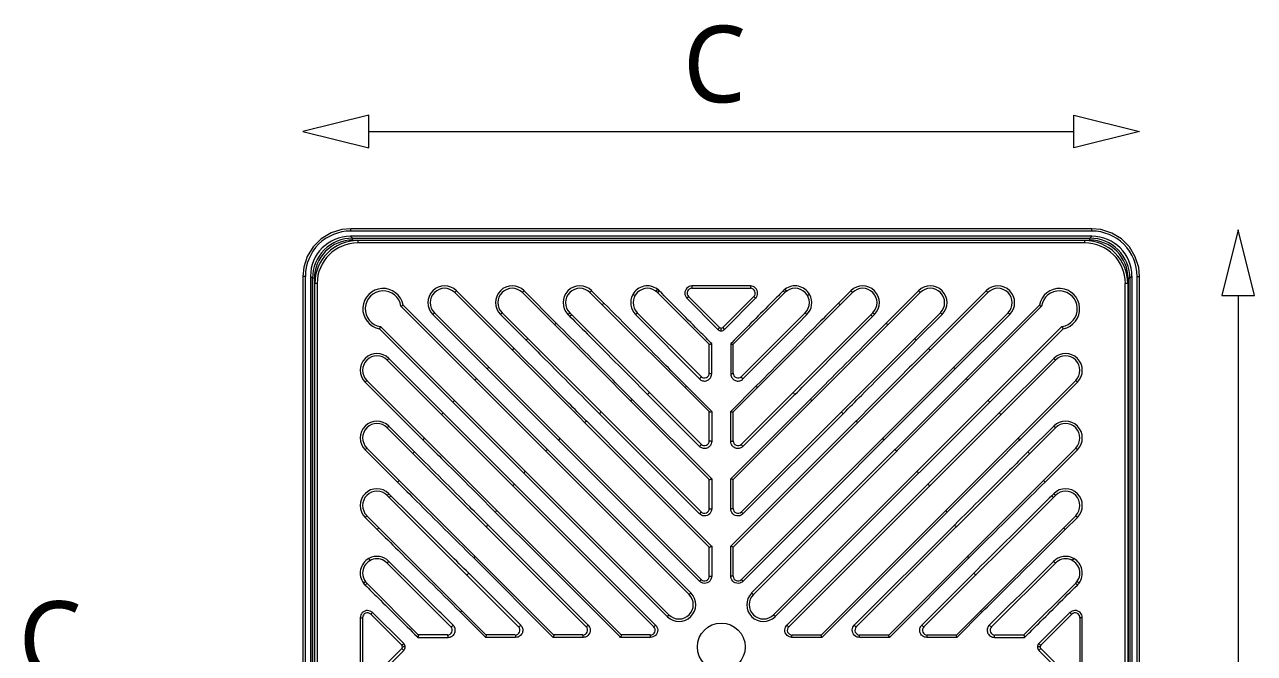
# Model space of a CAD drawing. Header units: millimetres. Extents: x 4229 to 8429, y -1187 to 1783.
# Drawn here: x 7752.6 to 8073.5, y 430.1 to 594.2 of the extents above; entities that cross this region are included whole.
import ezdxf

# ---------------------------------------------------------------- set-up
doc = ezdxf.new("R2010")
doc.units = ezdxf.units.MM
doc.styles.add('微軟正黑體-20', font='Microsoft JhengHei.ttf', dxfattribs={"height": 20})

msp = doc.modelspace()

# ---------------------------------------------------------------- linework, layer by layer
at = {"lineweight": 5}
for p, q in [((7842.39, 570.6), (7825.22, 566.35)), ((7842.39, 562.1), (7842.39, 570.6)), ((8026.35, 570.6), (8043.51, 566.35)), ((8026.35, 562.1), (8026.35, 570.6)), ((7825.22, 566.35), (7842.39, 562.1)), ((7842.39, 566.35), (8026.35, 566.35)), ((8043.51, 566.35), (8026.35, 562.1)), ((8069.24, 540.66), (8064.98, 523.49)), ((8073.49, 523.49), (8069.24, 540.66)), ((8064.98, 523.49), (8073.49, 523.49)), ((8069.24, 523.49), (8069.24, 339.09))]:
    msp.add_line(p, q, dxfattribs=at)
at = {"linetype": 'Continuous', "lineweight": 5}
for p, q in [((7832.54, 539.87), (7830.01, 538.33)), ((7835.36, 540.76), (7832.54, 539.87)), ((7837.68, 540.97), (7835.36, 540.76)), ((7837.68, 540.35), (7837.68, 540.97)), ((8031.05, 540.97), (7837.68, 540.97)), ((8031.05, 540.35), (7837.68, 540.35)), ((8031.05, 540.35), (8031.05, 540.97)), ((8033.43, 540.74), (8031.05, 540.97)), ((8036.25, 539.84), (8033.43, 540.74)), ((8038.78, 538.29), (8036.25, 539.84)), ((7827.9, 536.24), (7826.35, 533.71)), ((7830.01, 538.33), (7827.9, 536.24)), ((7837.65, 539.01), (7838.18, 538.48)), ((8031.08, 539.01), (7837.65, 539.01)), ((7838.18, 537.98), (7838.18, 538.48)), ((7838.18, 538.48), (8030.56, 538.48)), ((7838.18, 537.98), (8030.56, 537.98)), ((7839.54, 537.89), (7839.54, 537.26)), ((8029.2, 537.89), (7839.54, 537.89)), ((8029.2, 537.26), (7839.54, 537.26)), ((8029.2, 537.26), (8029.2, 537.89)), ((8031.08, 539.01), (8030.56, 538.48)), ((8030.56, 537.98), (8030.56, 538.48)), ((8040.87, 536.19), (8038.78, 538.29)), ((8042.41, 533.65), (8040.87, 536.19)), ((7826.35, 533.71), (7825.45, 530.89)), ((8043.3, 530.83), (8042.41, 533.65)), ((7825.45, 530.89), (7825.22, 528.51)), ((8043.51, 528.51), (8043.3, 530.83)), ((7825.22, 528.51), (7825.22, 335.14)), ((7825.84, 528.51), (7825.22, 528.51)), ((7825.84, 528.51), (7825.84, 335.14)), ((7827.19, 528.54), (7827.19, 335.11)), ((7827.19, 528.54), (7827.71, 528.02)), ((7827.71, 335.64), (7827.71, 528.02)), ((7828.21, 528.02), (7827.71, 528.02)), ((7828.21, 335.64), (7828.21, 528.02)), ((7828.31, 337), (7828.31, 526.66)), ((7828.93, 526.66), (7828.31, 526.66)), ((7828.93, 526.66), (7828.93, 337)), ((8040.43, 526.66), (8039.8, 526.66)), ((8039.8, 337), (8039.8, 526.66)), ((8040.43, 526.66), (8040.43, 337)), ((8040.52, 528.02), (8041.02, 528.02)), ((8040.52, 528.02), (8040.52, 335.64)), ((8041.55, 528.54), (8041.02, 528.02)), ((8041.02, 528.02), (8041.02, 335.64)), ((8041.55, 335.11), (8041.55, 528.54)), ((8042.89, 528.51), (8043.51, 528.51)), ((8042.89, 335.14), (8042.89, 528.51)), ((8043.51, 335.14), (8043.51, 528.51)), ((7865.26, 524.75), (7864.82, 524.31)), ((7931.25, 457.88), (7864.82, 524.31)), ((7880.29, 509.73), (7865.26, 524.75)), ((7882.91, 524.75), (7882.47, 524.31)), ((7931.25, 475.53), (7882.47, 524.31)), ((7891.33, 516.33), (7882.91, 524.75)), ((7900.55, 524.75), (7900.11, 524.31)), ((7931.26, 493.17), (7900.11, 524.31)), ((7903.73, 521.57), (7900.55, 524.75)), ((7911.85, 523.5), (7911.31, 523.81)), ((7917.7, 525.18), (7917.33, 524.68)), ((7931.25, 510.82), (7917.76, 524.31)), ((7933.93, 515.2), (7925.85, 523.28)), ((7926.73, 526.03), (7926.73, 525.41)), ((7942, 526.03), (7926.73, 526.03)), ((7926.73, 525.41), (7942, 525.41)), ((7942.88, 523.28), (7934.81, 515.2)), ((7937.48, 493.17), (7968.62, 524.31)), ((7937.48, 475.53), (7986.27, 524.31)), ((7937.48, 457.88), (8003.91, 524.31)), ((7950.97, 524.31), (7937.49, 510.82)), ((7942, 526.03), (7942, 525.41)), ((7951.4, 524.68), (7951.03, 525.18)), ((7957.43, 523.81), (7956.88, 523.5)), ((7965, 521.57), (7968.18, 524.75)), ((7968.62, 524.31), (7968.18, 524.75)), ((7977.4, 516.33), (7985.83, 524.75)), ((7986.27, 524.31), (7985.83, 524.75)), ((7988.44, 509.73), (8003.47, 524.75)), ((8003.91, 524.31), (8003.47, 524.75)), ((7925.98, 445.5), (7850.77, 520.72)), ((7926.44, 445.92), (7851.35, 521.02)), ((7903.73, 521.57), (7903.29, 521.13)), ((7925.41, 522.82), (7933.49, 514.68)), ((7935.25, 514.68), (7943.32, 522.82)), ((7942.29, 445.92), (8017.38, 521.02)), ((7942.75, 445.5), (8017.97, 520.72)), ((7965.44, 521.13), (7965, 521.57)), ((7859.53, 519.02), (7859.08, 518.58)), ((7859.08, 518.58), (7874.32, 503.34)), ((7859.53, 519.02), (7929.12, 449.43)), ((7877.17, 519.02), (7876.73, 518.58)), ((7876.73, 518.58), (7883.47, 511.84)), ((7877.17, 519.02), (7929.12, 467.07)), ((7894.38, 518.58), (7894.82, 519.02)), ((7894.38, 518.58), (7894.9, 518.05)), ((7894.82, 519.02), (7929.12, 484.72)), ((7895.34, 518.5), (7894.9, 518.05)), ((7929.12, 502.37), (7912.46, 519.02)), ((7956.27, 519.02), (7939.62, 502.37)), ((7939.62, 484.72), (7973.91, 519.02)), ((7939.62, 467.07), (7991.56, 519.02)), ((7939.62, 449.43), (8009.21, 519.02)), ((7973.83, 518.05), (7973.39, 518.5)), ((7974.36, 518.58), (7973.83, 518.05)), ((7973.91, 519.02), (7974.36, 518.58)), ((7992, 518.58), (7985.26, 511.84)), ((7992, 518.58), (7991.56, 519.02)), ((8009.65, 518.58), (7995.44, 504.37)), ((8009.65, 518.58), (8009.21, 519.02)), ((7920.27, 439.75), (7845.17, 514.84)), ((7845.47, 515.43), (7920.69, 440.21)), ((7891.33, 516.33), (7890.89, 515.89)), ((7934.37, 514.32), (7934.37, 515.02)), ((7948.04, 440.21), (8023.26, 515.43)), ((7948.46, 439.75), (8023.56, 514.84)), ((7977.84, 515.89), (7977.4, 516.33)), ((7883.91, 512.28), (7883.47, 511.84)), ((7931.25, 503.25), (7931.25, 510.82)), ((7931.87, 510.98), (7931.65, 511.21)), ((7931.88, 503.09), (7931.87, 510.98)), ((7937.09, 511.21), (7936.86, 510.98)), ((7936.86, 510.98), (7936.86, 503.09)), ((7937.49, 503.25), (7937.49, 510.82)), ((7985.26, 511.84), (7984.82, 512.28)), ((7847.17, 506.67), (7847.61, 507.11)), ((7861.82, 492.9), (7847.61, 507.11)), ((7880.29, 509.73), (7879.85, 509.29)), ((7880.5, 509.51), (7880.29, 509.73)), ((7988.44, 509.73), (7988.23, 509.51)), ((7988.89, 509.29), (7988.44, 509.73)), ((8021.12, 507.11), (8005.88, 491.87)), ((8021.12, 507.11), (8021.56, 506.67)), ((7847.17, 506.67), (7916.76, 437.08)), ((7873.73, 504.81), (7873.29, 504.37)), ((8021.56, 506.67), (7951.97, 437.08)), ((7976.83, 485.74), (7995.44, 504.37)), ((7995.44, 504.37), (7995, 504.81)), ((7841.88, 501.37), (7841.44, 500.93)), ((7841.44, 500.93), (7856.47, 485.9)), ((7841.88, 501.37), (7908.31, 434.94)), ((7870.47, 501.9), (7870.03, 501.46)), ((7874.32, 503.34), (7891.78, 485.86)), ((7960.42, 434.94), (8026.85, 501.37)), ((7998.7, 501.46), (7998.26, 501.9)), ((8027.29, 500.93), (8012.27, 485.9)), ((8027.29, 500.93), (8026.85, 501.37)), ((7928.69, 484.15), (7915.13, 497.7)), ((7931.88, 493.28), (7925.21, 499.95)), ((7925.31, 499.85), (7925.21, 499.95)), ((7936.86, 493.28), (7943.43, 499.85)), ((7953.6, 497.7), (7940.04, 484.15)), ((7943.52, 499.95), (7943.43, 499.85)), ((7864.74, 496.16), (7864.29, 495.72)), ((7931.88, 475.69), (7911.04, 496.52)), ((7936.86, 475.69), (7957.69, 496.52)), ((8004.44, 495.72), (8004, 496.16)), ((7861.82, 492.9), (7861.38, 492.46)), ((7880.46, 474.29), (7861.82, 492.9)), ((7902.47, 492.77), (7928.69, 466.55)), ((7931.25, 485.6), (7931.25, 493.18)), ((7931.88, 493.28), (7931.88, 485.47)), ((7936.86, 485.47), (7936.86, 493.28)), ((7937.49, 485.6), (7937.49, 493.18)), ((7966.26, 492.77), (7940.04, 466.55)), ((8005.88, 491.87), (7988.4, 474.42)), ((8007.35, 492.46), (8006.91, 492.9)), ((7847.17, 489.02), (7847.61, 489.46)), ((7847.17, 489.02), (7899.12, 437.08)), ((7854.35, 482.72), (7847.61, 489.46)), ((7911.12, 478.84), (7899.08, 490.88)), ((7899.2, 490.76), (7899.08, 490.87)), ((7957.61, 478.83), (7969.65, 490.88)), ((7969.65, 490.87), (7969.54, 490.76)), ((8021.56, 489.02), (7969.61, 437.08)), ((8014.38, 482.72), (8021.12, 489.46)), ((8021.12, 489.46), (8021.56, 489.02)), ((7856.91, 486.35), (7856.47, 485.9)), ((7856.47, 485.9), (7856.68, 485.69)), ((7891.78, 485.86), (7905.19, 472.44)), ((7976.83, 485.74), (7963.54, 472.44)), ((8012.27, 485.9), (8011.83, 486.35)), ((8012.05, 485.69), (8012.27, 485.9)), ((7841.88, 483.73), (7841.44, 483.29)), ((7841.44, 483.29), (7849.86, 474.86)), ((7841.88, 483.73), (7890.67, 434.94)), ((7854.35, 482.72), (7853.91, 482.28)), ((7978.07, 434.94), (8026.85, 483.73)), ((8014.82, 482.28), (8014.38, 482.72)), ((8027.29, 483.29), (8018.87, 474.86)), ((8027.29, 483.29), (8026.85, 483.73)), ((7911.12, 478.84), (7931.66, 458.3)), ((7937.07, 458.3), (7957.61, 478.84)), ((7850.3, 475.3), (7849.86, 474.86)), ((7931.25, 467.96), (7931.25, 475.53)), ((7931.88, 475.69), (7931.88, 467.87)), ((7936.86, 467.87), (7936.86, 475.69)), ((7937.49, 467.96), (7937.49, 475.53)), ((8018.87, 474.86), (8018.43, 475.3)), ((7847.61, 471.82), (7847.17, 471.37)), ((7848.14, 471.29), (7847.61, 471.82)), ((7880.46, 474.29), (7893.74, 461.01)), ((7928.69, 448.96), (7905.19, 472.44)), ((7963.54, 472.44), (7940.05, 448.96)), ((7988.4, 474.42), (7975, 461.01)), ((8020.59, 471.29), (8021.12, 471.82)), ((8021.56, 471.37), (8021.12, 471.82)), ((7847.17, 471.37), (7881.47, 437.08)), ((7848.14, 471.29), (7847.7, 470.85)), ((8021.56, 471.37), (7987.26, 437.08)), ((8021.04, 470.85), (8020.59, 471.29)), ((7841.88, 466.08), (7841.44, 465.64)), ((7841.44, 465.64), (7844.62, 462.46)), ((7841.88, 466.08), (7873.02, 434.94)), ((7875.32, 467.11), (7875.44, 466.99)), ((7887.36, 455.07), (7875.32, 467.11)), ((7981.38, 455.07), (7993.42, 467.11)), ((7993.3, 466.99), (7993.41, 467.11)), ((7995.71, 434.94), (8026.85, 466.08)), ((8027.29, 465.64), (8024.11, 462.46)), ((8027.29, 465.64), (8026.85, 466.08)), ((7845.06, 462.9), (7844.62, 462.46)), ((7873.43, 463.72), (7899.64, 437.5)), ((7995.31, 463.72), (7969.09, 437.5)), ((8024.11, 462.46), (8023.67, 462.9)), ((7893.74, 461.01), (7917.24, 437.51)), ((7951.5, 437.51), (7975, 461.01)), ((7931.25, 450.31), (7931.25, 457.89)), ((7931.66, 458.3), (7931.88, 458.09)), ((7931.88, 458.09), (7931.88, 450.28)), ((7936.86, 458.09), (7937.07, 458.3)), ((7936.86, 450.28), (7936.86, 458.09)), ((7937.49, 450.31), (7937.49, 457.89)), ((7842.38, 454.89), (7842.69, 454.34)), ((7863.83, 437.08), (7847.17, 453.73)), ((7890.51, 434.32), (7869.68, 455.15)), ((7907.89, 434.53), (7887.36, 455.07)), ((7981.38, 455.07), (7960.84, 434.53)), ((7978.23, 434.32), (7999.06, 455.15)), ((8021.56, 453.73), (8004.91, 437.08)), ((8026.04, 454.34), (8026.35, 454.89)), ((7868.49, 451.06), (7882.04, 437.5)), ((7986.69, 437.5), (8000.24, 451.06)), ((7841.51, 448.86), (7841.01, 448.49)), ((7855.37, 434.94), (7841.88, 448.43)), ((8026.85, 448.43), (8013.36, 434.95)), ((8027.72, 448.49), (8027.22, 448.86)), ((7850.99, 432.27), (7842.91, 440.34)), ((7851.51, 432.71), (7843.38, 440.78)), ((7866.24, 440.98), (7866.34, 440.89)), ((7872.91, 434.32), (7866.34, 440.89)), ((7995.82, 434.32), (8002.49, 440.98)), ((8002.39, 440.89), (8002.49, 440.98)), ((8025.36, 440.78), (8017.22, 432.71)), ((8025.82, 440.34), (8017.74, 432.27)), ((7840.16, 439.46), (7840.16, 424.19)), ((7840.16, 439.46), (7840.78, 439.46)), ((7840.78, 439.46), (7840.78, 424.19)), ((8028.57, 439.46), (8027.95, 439.46)), ((8027.95, 439.46), (8027.95, 424.19)), ((8028.57, 424.19), (8028.57, 439.46)), ((7854.98, 434.55), (7855.21, 434.32)), ((7855.21, 434.32), (7863.1, 434.32)), ((7862.94, 434.95), (7855.37, 434.95)), ((7880.72, 434.32), (7872.91, 434.32)), ((7880.59, 434.95), (7873.01, 434.95)), ((7898.32, 434.32), (7890.51, 434.32)), ((7898.24, 434.95), (7890.66, 434.95)), ((7908.1, 434.32), (7907.89, 434.53)), ((7915.92, 434.32), (7908.1, 434.32)), ((7915.88, 434.95), (7908.31, 434.95)), ((7960.63, 434.32), (7952.82, 434.32)), ((7952.85, 434.95), (7960.43, 434.95)), ((7960.84, 434.53), (7960.63, 434.32)), ((7978.23, 434.32), (7970.41, 434.32)), ((7970.5, 434.95), (7978.07, 434.95)), ((7995.82, 434.32), (7988.01, 434.32)), ((7988.14, 434.95), (7995.72, 434.95)), ((8005.63, 434.32), (8013.52, 434.32)), ((8005.79, 434.95), (8013.36, 434.95)), ((8013.52, 434.32), (8013.75, 434.55)), ((7842.91, 423.31), (7850.99, 431.39)), ((7843.38, 422.87), (7851.51, 430.94)), ((7851.88, 431.83), (7851.17, 431.83)), ((8017.56, 431.83), (8016.86, 431.83)), ((8017.22, 430.94), (8025.36, 422.87)), ((8025.82, 423.31), (8017.74, 431.39))]:
    msp.add_line(p, q, dxfattribs=at)
msp.add_circle((7934.37, 431.83), 6.24, dxfattribs=at)
for centre, radius, start, end in [((7837.68, 528.52), 11.83, 89.9712, 180.0288), ((8031.06, 528.52), 11.83, 359.9712, 90.0288), ((7838.17, 528.02), 10.46, 89.9817, 180.0184), ((7838.17, 528.02), 9.96, 89.9714, 180.0286), ((7839.54, 526.66), 11.23, 90, 180), ((7839.54, 526.66), 10.61, 90, 180), ((8029.2, 526.66), 11.23, 0, 90), ((8029.2, 526.66), 10.61, 0, 90), ((8030.56, 528.02), 10.46, 359.9817, 90.0184), ((8030.56, 528.02), 9.96, 359.9714, 90.0286), ((7846.14, 520.06), 5.3, 10.4397, 259.5603), ((7846.14, 520.06), 4.68, 8.1301, 261.8699), ((7862.17, 521.67), 4.37, 45, 225), ((7862.17, 521.67), 3.74, 45, 225), ((7879.82, 521.67), 4.37, 45, 225), ((7879.82, 521.67), 3.74, 45, 225), ((7897.47, 521.67), 4.37, 45, 225), ((7897.47, 521.67), 3.74, 45, 225), ((7915.17, 521.66), 4.42, 151.9273, 224.8124), ((7915.1, 521.69), 4.35, 150.7803, 151.8633), ((7915.11, 521.67), 4.37, 53.6081, 150.5858), ((7915.11, 521.67), 3.74, 45, 225), ((7915.08, 521.65), 4.4, 44.8254, 53.4114), ((7926.73, 524.16), 1.25, 90, 225), ((7942, 524.16), 1.25, 315, 90), ((7953.65, 521.66), 4.39, 126.5832, 135.1786), ((7953.62, 521.67), 3.74, 315, 135), ((7953.62, 521.67), 4.37, 29.4142, 126.3919), ((7953.57, 521.66), 4.42, 315.1876, 28.0737), ((7953.63, 521.69), 4.35, 28.1377, 29.2197), ((7971.27, 521.67), 4.37, 315, 135), ((7971.27, 521.67), 3.74, 315, 135), ((7988.91, 521.67), 4.37, 315, 135), ((7988.91, 521.67), 3.74, 315, 135), ((8006.56, 521.67), 4.37, 315, 135), ((8006.56, 521.67), 3.74, 315, 135), ((8022.6, 520.06), 5.3, 280.4397, 169.5603), ((8022.6, 520.06), 4.68, 278.1301, 171.8699), ((7836.34, 549.55), 32.24, 296.5781, 297.7429), ((8032.97, 550.68), 33.51, 242.2791, 243.3999), ((7814.47, 530.96), 34.68, 332.2981, 333.3809), ((7934.37, 515.65), 0.624, 224.9986, 315.0014), ((8052.09, 529.85), 32.24, 206.5781, 207.7429), ((7844.53, 504.02), 4.37, 45, 225), ((7844.53, 504.02), 3.74, 45, 225), ((8024.21, 504.02), 4.37, 315, 135), ((8024.21, 504.02), 3.74, 315, 135), ((7930, 503.25), 1.25, 225, 0), ((7929.96, 503.1), 1.91, 340.1685, 359.937), ((7938.73, 503.25), 1.25, 180, 315), ((7844.53, 486.37), 4.37, 45, 225), ((7844.53, 486.37), 3.74, 45, 225), ((8024.21, 486.37), 4.37, 315, 135), ((8024.21, 486.37), 3.74, 315, 135), ((7930, 485.6), 1.25, 225, 0), ((7938.73, 485.6), 1.25, 180, 315), ((7844.53, 468.73), 4.37, 45, 225), ((7844.53, 468.73), 3.74, 45, 225), ((8024.21, 468.73), 4.37, 315, 135), ((8024.21, 468.73), 3.74, 315, 135), ((7930, 467.96), 1.25, 225, 0), ((7938.73, 467.96), 1.25, 180, 315), ((7844.53, 451.08), 4.37, 119.4142, 216.3919), ((7844.53, 451.08), 3.74, 44.997, 225), ((7844.5, 451.09), 4.34, 118.1337, 119.2228), ((7844.53, 451.03), 4.42, 45.188, 118.067), ((8024.2, 451.03), 4.42, 61.9337, 134.812), ((8024.21, 451.08), 3.74, 315, 135.003), ((8024.23, 451.09), 4.34, 60.7772, 61.8671), ((8024.21, 451.08), 4.37, 323.6081, 60.5858), ((7930, 450.31), 1.25, 225, 0), ((7938.73, 450.31), 1.25, 180, 315), ((7844.54, 451.11), 4.39, 216.5832, 225.1786), ((8024.19, 451.11), 4.4, 314.8254, 323.4114), ((7923.35, 442.84), 4.36, 225.9413, 44.0536), ((7923.34, 442.86), 3.74, 225, 45), ((7923.36, 442.85), 4.35, 44.067, 44.9497), ((7945.38, 442.84), 4.36, 135.9457, 314.0582), ((7945.4, 442.86), 3.74, 135, 315), ((7945.36, 442.85), 4.34, 135.0413, 135.9247), ((7842.03, 439.46), 1.25, 45, 180), ((7923.33, 442.81), 4.32, 225.0117, 225.8956), ((7945.41, 442.81), 4.32, 314.1024, 314.9864), ((8026.7, 439.46), 1.25, 0, 135), ((7862.94, 436.19), 1.25, 270, 45.0049), ((7880.59, 436.19), 1.25, 270, 45), ((7898.24, 436.19), 1.25, 270, 45), ((7915.88, 436.19), 1.25, 270, 45), ((7952.85, 436.19), 1.25, 135, 270), ((7970.5, 436.19), 1.25, 135, 270), ((7988.14, 436.19), 1.25, 135, 270), ((8005.79, 436.19), 1.25, 134.9951, 270), ((7863.1, 436.23), 1.92, 270.071, 289.5697), ((8005.64, 436.23), 1.92, 250.4574, 269.9294), ((7850.55, 431.83), 0.624, 314.9973, 45.0027), ((8018.19, 431.83), 0.624, 134.9973, 225.0027)]:
    msp.add_arc(centre, radius, start, end, dxfattribs=at)
for centre, major_axis, start_param, end_param in [((7837.68, 528.51), (7.43, -7.43), 2.357564, 3.925621), ((8031.05, 528.51), (7.43, 7.43), -0.784029, 0.784029)]:
    msp.add_ellipse(centre, major_axis=major_axis, ratio=0.997265, start_param=start_param, end_param=end_param, dxfattribs=at)
for points, knots in [([(7917.76, 524.31), (7917.76, 524.31), (7917.77, 524.33), (7917.8, 524.35), (7917.84, 524.39), (7917.92, 524.47), (7918.04, 524.59), (7918.15, 524.7), (7918.2, 524.75)], [0, 0, 0, 0, 0.018871, 0.074676, 0.166279, 0.292538, 0.629293, 1, 1, 1, 1]), ([(7931.65, 511.21), (7930.53, 512.34), (7926.05, 516.85), (7921.57, 521.36), (7918.2, 524.75)], [0, 0, 0, 0, 0.249211, 1, 1, 1, 1]), ([(7926.03, 525.89), (7925.58, 525.71), (7924.8, 524.94), (7924.82, 523.86), (7925.01, 523.41)], [0, 0, 0, 0, 0.499922, 1, 1, 1, 1]), ([(7925.41, 522.82), (7925.47, 522.87), (7925.57, 522.98), (7925.7, 523.11), (7925.78, 523.19), (7925.82, 523.24), (7925.83, 523.26), (7925.85, 523.28), (7925.85, 523.28)], [0, 0, 0, 0, 0.367911, 0.704961, 0.831765, 0.923963, 0.980353, 1, 1, 1, 1]), ([(7950.53, 524.75), (7949.41, 523.62), (7944.93, 519.11), (7940.44, 514.59), (7937.09, 511.21)], [0, 0, 0, 0, 0.250619, 1, 1, 1, 1]), ([(7943.72, 523.41), (7943.91, 523.86), (7943.93, 524.95), (7943.15, 525.71), (7942.7, 525.89)], [0, 0, 0, 0, 0.500079, 1, 1, 1, 1]), ([(7943.32, 522.82), (7943.27, 522.87), (7943.16, 522.98), (7943.03, 523.11), (7942.96, 523.19), (7942.91, 523.24), (7942.9, 523.26), (7942.88, 523.28), (7942.88, 523.28)], [0, 0, 0, 0, 0.371449, 0.709004, 0.834834, 0.925679, 0.980868, 1, 1, 1, 1]), ([(7950.53, 524.75), (7950.59, 524.7), (7950.69, 524.59), (7950.81, 524.47), (7950.9, 524.39), (7950.94, 524.35), (7950.96, 524.33), (7950.97, 524.31), (7950.97, 524.31)], [0, 0, 0, 0, 0.370707, 0.707462, 0.833721, 0.925324, 0.981129, 1, 1, 1, 1]), ([(7925.21, 499.95), (7923.44, 501.73), (7916.29, 508.95), (7909.13, 516.15), (7903.73, 521.57)], [0, 0, 0, 0, 0.247179, 1, 1, 1, 1]), ([(7965, 521.57), (7963.19, 519.76), (7956.03, 512.55), (7948.87, 505.34), (7943.52, 499.95)], [0, 0, 0, 0, 0.252174, 1, 1, 1, 1]), ([(7894.9, 518.05), (7896.6, 516.34), (7903.35, 509.56), (7910.1, 502.78), (7915.13, 497.7)], [0, 0, 0, 0, 0.252523, 1, 1, 1, 1]), ([(7912.03, 518.54), (7912.09, 518.6), (7912.19, 518.71), (7912.32, 518.84), (7912.39, 518.92), (7912.44, 518.97), (7912.45, 519), (7912.47, 519.02), (7912.46, 519.02)], [0, 0, 0, 0, 0.36663, 0.703178, 0.829972, 0.922334, 0.97914, 1, 1, 1, 1]), ([(7912.03, 518.54), (7913.43, 517.14), (7918.99, 511.55), (7924.54, 505.95), (7928.69, 501.76)], [0, 0, 0, 0, 0.251774, 1, 1, 1, 1]), ([(7940.04, 501.76), (7941.42, 503.15), (7946.97, 508.75), (7952.52, 514.34), (7956.7, 518.54)], [0, 0, 0, 0, 0.247974, 1, 1, 1, 1]), ([(7953.6, 497.7), (7955.26, 499.38), (7962, 506.17), (7968.75, 512.95), (7973.83, 518.05)], [0, 0, 0, 0, 0.246596, 1, 1, 1, 1]), ([(7956.7, 518.54), (7956.64, 518.6), (7956.54, 518.71), (7956.41, 518.84), (7956.34, 518.93), (7956.3, 518.97), (7956.28, 519), (7956.27, 519.02), (7956.27, 519.02)], [0, 0, 0, 0, 0.37424, 0.711844, 0.836541, 0.926002, 0.980239, 1, 1, 1, 1]), ([(7911.04, 496.52), (7909.42, 498.14), (7902.86, 504.75), (7896.29, 511.36), (7891.33, 516.33)], [0, 0, 0, 0, 0.246442, 1, 1, 1, 1]), ([(7933.49, 514.68), (7933.54, 514.74), (7933.65, 514.85), (7933.81, 515.02), (7933.87, 515.12), (7933.94, 515.19), (7933.93, 515.2)], [0, 0, 0, 0, 0.3562, 0.69557, 0.922647, 1, 1, 1, 1]), ([(7934.81, 515.2), (7934.8, 515.19), (7934.86, 515.12), (7934.93, 515.02), (7935.08, 514.85), (7935.19, 514.74), (7935.25, 514.68)], [0, 0, 0, 0, 0.077353, 0.30443, 0.6438, 1, 1, 1, 1]), ([(7977.4, 516.33), (7975.74, 514.66), (7969.17, 508.06), (7962.6, 501.46), (7957.69, 496.52)], [0, 0, 0, 0, 0.252611, 1, 1, 1, 1]), ([(7883.47, 511.84), (7885.07, 510.23), (7891.41, 503.88), (7897.74, 497.52), (7902.47, 492.77)], [0, 0, 0, 0, 0.252826, 1, 1, 1, 1]), ([(7931.25, 510.82), (7931.27, 510.8), (7931.35, 510.82), (7931.48, 510.84), (7931.67, 510.9), (7931.8, 510.95), (7931.87, 510.98)], [0, 0, 0, 0, 0.109918, 0.335159, 0.64564, 1, 1, 1, 1]), ([(7936.86, 510.98), (7936.93, 510.95), (7937.06, 510.9), (7937.25, 510.84), (7937.38, 510.82), (7937.46, 510.8), (7937.48, 510.82)], [0, 0, 0, 0, 0.354367, 0.664854, 0.89009, 1, 1, 1, 1]), ([(7966.26, 492.77), (7967.82, 494.33), (7974.15, 500.69), (7980.49, 507.05), (7985.26, 511.84)], [0, 0, 0, 0, 0.246085, 1, 1, 1, 1]), ([(7899.08, 490.87), (7897.57, 492.41), (7893.71, 496.26), (7887.53, 502.48), (7882.84, 507.15), (7880.5, 509.51)], [0, 0, 0, 0, 0.245979, 0.621002, 1, 1, 1, 1]), ([(7988.23, 509.51), (7986.67, 507.94), (7982.76, 504.03), (7976.58, 497.81), (7971.93, 493.19), (7969.65, 490.87)], [0, 0, 0, 0, 0.252912, 0.629676, 1, 1, 1, 1]), ([(7928.69, 501.76), (7928.91, 501.54), (7929.47, 501.21), (7930.44, 501.18), (7931.3, 501.62), (7931.66, 502.16), (7931.76, 502.45)], [0, 0, 0, 0, 0.249597, 0.501905, 0.752832, 1, 1, 1, 1]), ([(7928.69, 501.76), (7928.75, 501.82), (7928.87, 501.94), (7929.02, 502.12), (7929.1, 502.25), (7929.13, 502.35), (7929.12, 502.37)], [0, 0, 0, 0, 0.338285, 0.672405, 0.903771, 1, 1, 1, 1]), ([(7931.88, 503.09), (7931.72, 503.09), (7931.52, 503.11), (7931.31, 503.17), (7931.25, 503.23), (7931.25, 503.25)], [0, 0, 0, 0, 0.683487, 0.895207, 1, 1, 1, 1]), ([(7936.86, 503.09), (7937.01, 503.09), (7937.22, 503.11), (7937.42, 503.17), (7937.49, 503.23), (7937.49, 503.25)], [0, 0, 0, 0, 0.683487, 0.895207, 1, 1, 1, 1]), ([(7936.97, 502.45), (7937.07, 502.16), (7937.43, 501.62), (7938.3, 501.18), (7939.27, 501.21), (7939.83, 501.54), (7940.04, 501.76)], [0, 0, 0, 0, 0.247169, 0.498097, 0.750406, 1, 1, 1, 1]), ([(7940.04, 501.76), (7939.98, 501.82), (7939.86, 501.94), (7939.71, 502.13), (7939.63, 502.25), (7939.6, 502.35), (7939.62, 502.37)], [0, 0, 0, 0, 0.344483, 0.679238, 0.906414, 1, 1, 1, 1]), ([(7915.53, 498.31), (7915.55, 498.29), (7915.53, 498.19), (7915.41, 497.99), (7915.25, 497.82), (7915.13, 497.7)], [0, 0, 0, 0, 0.105591, 0.33556, 1, 1, 1, 1]), ([(7924.84, 499.58), (7924.86, 499.57), (7924.92, 499.58), (7925.08, 499.66), (7925.21, 499.77), (7925.31, 499.85)], [0, 0, 0, 0, 0.104191, 0.313139, 1, 1, 1, 1]), ([(7943.89, 499.58), (7943.88, 499.57), (7943.81, 499.58), (7943.65, 499.66), (7943.52, 499.77), (7943.43, 499.85)], [0, 0, 0, 0, 0.10779, 0.321419, 1, 1, 1, 1]), ([(7953.6, 497.7), (7953.48, 497.82), (7953.33, 497.99), (7953.2, 498.19), (7953.19, 498.29), (7953.21, 498.31)], [0, 0, 0, 0, 0.66444, 0.894409, 1, 1, 1, 1]), ([(7911.15, 496.41), (7911.05, 496.32), (7910.91, 496.2), (7910.74, 496.12), (7910.67, 496.11), (7910.65, 496.13)], [0, 0, 0, 0, 0.669823, 0.88596, 1, 1, 1, 1]), ([(7958.08, 496.13), (7958.07, 496.11), (7957.99, 496.12), (7957.82, 496.2), (7957.68, 496.32), (7957.58, 496.41)], [0, 0, 0, 0, 0.11404, 0.330177, 1, 1, 1, 1]), ([(7902.58, 492.65), (7902.7, 492.76), (7902.84, 492.93), (7902.96, 493.13), (7902.96, 493.23), (7902.95, 493.25)], [0, 0, 0, 0, 0.661589, 0.88937, 1, 1, 1, 1]), ([(7931.26, 493.17), (7931.28, 493.15), (7931.36, 493.14), (7931.57, 493.17), (7931.75, 493.23), (7931.88, 493.28)], [0, 0, 0, 0, 0.127467, 0.353678, 1, 1, 1, 1]), ([(7936.86, 493.28), (7936.98, 493.23), (7937.17, 493.17), (7937.37, 493.14), (7937.46, 493.15), (7937.48, 493.17)], [0, 0, 0, 0, 0.646333, 0.87254, 1, 1, 1, 1]), ([(7966.15, 492.65), (7966.03, 492.76), (7965.89, 492.93), (7965.77, 493.13), (7965.77, 493.23), (7965.79, 493.25)], [0, 0, 0, 0, 0.661589, 0.88937, 1, 1, 1, 1]), ([(7898.67, 490.46), (7898.69, 490.45), (7898.77, 490.45), (7898.95, 490.54), (7899.1, 490.66), (7899.2, 490.76)], [0, 0, 0, 0, 0.117265, 0.335597, 1, 1, 1, 1]), ([(7969.54, 490.76), (7969.64, 490.66), (7969.78, 490.54), (7969.96, 490.45), (7970.05, 490.45), (7970.06, 490.46)], [0, 0, 0, 0, 0.664403, 0.882735, 1, 1, 1, 1]), ([(7856.68, 485.69), (7858.26, 484.13), (7862.16, 480.22), (7868.38, 474.04), (7873.01, 469.39), (7875.32, 467.11)], [0, 0, 0, 0, 0.252912, 0.629676, 1, 1, 1, 1]), ([(7891.9, 485.74), (7892.01, 485.84), (7892.14, 486), (7892.25, 486.2), (7892.25, 486.29), (7892.23, 486.31)], [0, 0, 0, 0, 0.661441, 0.882982, 1, 1, 1, 1]), ([(7931.77, 484.84), (7931.66, 484.55), (7931.3, 484.01), (7930.44, 483.57), (7929.47, 483.6), (7928.91, 483.93), (7928.69, 484.15)], [0, 0, 0, 0, 0.248235, 0.498905, 0.750316, 1, 1, 1, 1]), ([(7929.12, 484.72), (7929.13, 484.71), (7929.09, 484.61), (7929.01, 484.5), (7928.87, 484.33), (7928.75, 484.21), (7928.69, 484.15)], [0, 0, 0, 0, 0.086895, 0.312955, 0.649287, 1, 1, 1, 1]), ([(7931.88, 485.47), (7931.73, 485.47), (7931.52, 485.49), (7931.32, 485.54), (7931.25, 485.58), (7931.25, 485.6)], [0, 0, 0, 0, 0.688828, 0.901829, 1, 1, 1, 1]), ([(7936.86, 485.47), (7937, 485.47), (7937.21, 485.49), (7937.41, 485.53), (7937.49, 485.58), (7937.49, 485.6)], [0, 0, 0, 0, 0.677634, 0.897004, 1, 1, 1, 1]), ([(7940.04, 484.15), (7939.82, 483.93), (7939.27, 483.6), (7938.3, 483.57), (7937.43, 484.01), (7937.07, 484.55), (7936.97, 484.84)], [0, 0, 0, 0, 0.249685, 0.501097, 0.751766, 1, 1, 1, 1]), ([(7940.04, 484.15), (7939.98, 484.21), (7939.87, 484.33), (7939.72, 484.5), (7939.64, 484.61), (7939.6, 484.71), (7939.62, 484.72)], [0, 0, 0, 0, 0.350713, 0.687045, 0.913105, 1, 1, 1, 1]), ([(7976.5, 486.31), (7976.48, 486.29), (7976.49, 486.2), (7976.59, 486), (7976.73, 485.84), (7976.83, 485.74)], [0, 0, 0, 0, 0.117018, 0.338559, 1, 1, 1, 1]), ([(7993.41, 467.11), (7994.95, 468.63), (7998.8, 472.48), (8005.02, 478.67), (8009.69, 483.35), (8012.05, 485.69)], [0, 0, 0, 0, 0.245979, 0.621002, 1, 1, 1, 1]), ([(7873.43, 463.72), (7871.86, 465.28), (7865.5, 471.61), (7859.14, 477.95), (7854.35, 482.72)], [0, 0, 0, 0, 0.246085, 1, 1, 1, 1]), ([(7889.02, 483.34), (7888.91, 483.23), (7888.76, 483.1), (7888.57, 483.01), (7888.48, 483.01), (7888.46, 483.02)], [0, 0, 0, 0, 0.661899, 0.881929, 1, 1, 1, 1]), ([(7979.72, 483.34), (7979.82, 483.23), (7979.97, 483.1), (7980.16, 483.01), (7980.25, 483.01), (7980.27, 483.02)], [0, 0, 0, 0, 0.661899, 0.881929, 1, 1, 1, 1]), ([(8014.38, 482.72), (8012.77, 481.12), (8006.42, 474.79), (8000.06, 468.45), (7995.31, 463.72)], [0, 0, 0, 0, 0.252826, 1, 1, 1, 1]), ([(7882.86, 477.18), (7882.96, 477.28), (7883.09, 477.43), (7883.18, 477.62), (7883.19, 477.71), (7883.17, 477.73)], [0, 0, 0, 0, 0.661899, 0.881929, 1, 1, 1, 1]), ([(7931.25, 475.53), (7931.27, 475.51), (7931.35, 475.52), (7931.48, 475.55), (7931.67, 475.61), (7931.81, 475.66), (7931.88, 475.69)], [0, 0, 0, 0, 0.110621, 0.336092, 0.646347, 1, 1, 1, 1]), ([(7937.48, 475.53), (7937.46, 475.51), (7937.38, 475.52), (7937.25, 475.55), (7937.06, 475.61), (7936.93, 475.66), (7936.86, 475.69)], [0, 0, 0, 0, 0.110591, 0.336072, 0.646339, 1, 1, 1, 1]), ([(7985.88, 477.18), (7985.77, 477.28), (7985.64, 477.43), (7985.55, 477.62), (7985.55, 477.71), (7985.56, 477.73)], [0, 0, 0, 0, 0.661899, 0.881929, 1, 1, 1, 1]), ([(7849.86, 474.86), (7851.53, 473.2), (7858.13, 466.63), (7864.74, 460.06), (7869.68, 455.15)], [0, 0, 0, 0, 0.252611, 1, 1, 1, 1]), ([(7880.46, 474.29), (7880.35, 474.19), (7880.19, 474.05), (7879.99, 473.95), (7879.9, 473.94), (7879.88, 473.96)], [0, 0, 0, 0, 0.661441, 0.882982, 1, 1, 1, 1]), ([(7988.28, 474.29), (7988.38, 474.19), (7988.54, 474.05), (7988.74, 473.95), (7988.83, 473.94), (7988.85, 473.96)], [0, 0, 0, 0, 0.661441, 0.882982, 1, 1, 1, 1]), ([(7999.06, 455.15), (8000.69, 456.77), (8007.29, 463.33), (8013.9, 469.91), (8018.87, 474.86)], [0, 0, 0, 0, 0.246442, 1, 1, 1, 1]), ([(7868.49, 451.06), (7866.81, 452.72), (7860.03, 459.46), (7853.25, 466.21), (7848.14, 471.29)], [0, 0, 0, 0, 0.246596, 1, 1, 1, 1]), ([(8020.59, 471.29), (8018.88, 469.59), (8012.1, 462.84), (8005.32, 456.1), (8000.24, 451.06)], [0, 0, 0, 0, 0.252523, 1, 1, 1, 1]), ([(7875.44, 466.99), (7875.53, 467.09), (7875.65, 467.24), (7875.74, 467.42), (7875.75, 467.51), (7875.73, 467.52)], [0, 0, 0, 0, 0.664403, 0.882735, 1, 1, 1, 1]), ([(7928.69, 466.55), (7928.75, 466.61), (7928.85, 466.72), (7929, 466.88), (7929.07, 466.98), (7929.13, 467.06), (7929.12, 467.07)], [0, 0, 0, 0, 0.35599, 0.693992, 0.920615, 1, 1, 1, 1]), ([(7931.77, 467.24), (7931.6, 466.77), (7930.8, 465.92), (7929.64, 465.97), (7929.18, 466.2)], [0, 0, 0, 0, 0.499287, 1, 1, 1, 1]), ([(7931.25, 467.96), (7931.25, 467.94), (7931.33, 467.92), (7931.45, 467.89), (7931.65, 467.88), (7931.8, 467.87), (7931.88, 467.87)], [0, 0, 0, 0, 0.08764, 0.306154, 0.637703, 1, 1, 1, 1]), ([(7937.49, 467.96), (7937.49, 467.94), (7937.4, 467.92), (7937.29, 467.89), (7937.08, 467.88), (7936.94, 467.87), (7936.86, 467.87)], [0, 0, 0, 0, 0.08473, 0.299268, 0.631632, 1, 1, 1, 1]), ([(7939.55, 466.2), (7939.09, 465.97), (7937.93, 465.92), (7937.14, 466.77), (7936.97, 467.25)], [0, 0, 0, 0, 0.500714, 1, 1, 1, 1]), ([(7939.62, 467.07), (7939.6, 467.06), (7939.66, 466.98), (7939.73, 466.88), (7939.88, 466.72), (7939.99, 466.61), (7940.04, 466.55)], [0, 0, 0, 0, 0.079385, 0.306008, 0.64401, 1, 1, 1, 1]), ([(7993, 467.52), (7992.99, 467.51), (7992.99, 467.42), (7993.08, 467.24), (7993.2, 467.09), (7993.3, 466.99)], [0, 0, 0, 0, 0.117265, 0.335597, 1, 1, 1, 1]), ([(7844.62, 462.46), (7846.44, 460.65), (7853.64, 453.49), (7860.85, 446.33), (7866.24, 440.98)], [0, 0, 0, 0, 0.252174, 1, 1, 1, 1]), ([(7873.54, 463.61), (7873.43, 463.49), (7873.26, 463.35), (7873.06, 463.23), (7872.97, 463.23), (7872.95, 463.25)], [0, 0, 0, 0, 0.661589, 0.88937, 1, 1, 1, 1]), ([(7995.19, 463.61), (7995.3, 463.49), (7995.47, 463.35), (7995.67, 463.23), (7995.77, 463.23), (7995.79, 463.25)], [0, 0, 0, 0, 0.661589, 0.88937, 1, 1, 1, 1]), ([(8002.49, 440.98), (8004.27, 442.75), (8011.49, 449.9), (8018.69, 457.06), (8024.11, 462.46)], [0, 0, 0, 0, 0.247179, 1, 1, 1, 1]), ([(7931.25, 457.88), (7931.25, 457.88), (7931.28, 457.88), (7931.34, 457.89), (7931.48, 457.94), (7931.66, 458), (7931.8, 458.06), (7931.88, 458.09)], [0, 0, 0, 0, 0.030658, 0.096168, 0.321263, 0.638311, 1, 1, 1, 1]), ([(7937.48, 457.88), (7937.48, 457.88), (7937.45, 457.88), (7937.39, 457.89), (7937.26, 457.94), (7937.07, 458), (7936.93, 458.06), (7936.86, 458.09)], [0, 0, 0, 0, 0.030641, 0.096141, 0.321245, 0.638304, 1, 1, 1, 1]), ([(7847.65, 454.16), (7847.59, 454.1), (7847.48, 454), (7847.35, 453.87), (7847.26, 453.8), (7847.22, 453.75), (7847.19, 453.74), (7847.18, 453.73), (7847.17, 453.73)], [0, 0, 0, 0, 0.37424, 0.711844, 0.836541, 0.926002, 0.980239, 1, 1, 1, 1]), ([(7864.43, 437.5), (7863.04, 438.88), (7857.44, 444.43), (7851.85, 449.98), (7847.65, 454.16)], [0, 0, 0, 0, 0.247974, 1, 1, 1, 1]), ([(7869.79, 455.04), (7869.88, 455.14), (7869.99, 455.28), (7870.08, 455.45), (7870.08, 455.53), (7870.06, 455.54)], [0, 0, 0, 0, 0.676136, 0.88876, 1, 1, 1, 1]), ([(7998.67, 455.54), (7998.65, 455.53), (7998.66, 455.45), (7998.74, 455.28), (7998.86, 455.14), (7998.95, 455.04)], [0, 0, 0, 0, 0.11124, 0.323864, 1, 1, 1, 1]), ([(8021.08, 454.16), (8019.68, 452.76), (8014.09, 447.21), (8008.49, 441.66), (8004.3, 437.5)], [0, 0, 0, 0, 0.251774, 1, 1, 1, 1]), ([(8021.56, 453.73), (8021.56, 453.73), (8021.54, 453.74), (8021.51, 453.75), (8021.47, 453.8), (8021.38, 453.87), (8021.25, 454), (8021.14, 454.1), (8021.08, 454.16)], [0, 0, 0, 0, 0.019761, 0.073998, 0.163459, 0.288156, 0.62576, 1, 1, 1, 1]), ([(7867.88, 450.67), (7867.9, 450.65), (7868, 450.66), (7868.2, 450.79), (7868.38, 450.94), (7868.49, 451.06)], [0, 0, 0, 0, 0.105591, 0.33556, 1, 1, 1, 1]), ([(7928.69, 448.96), (7928.74, 449.01), (7928.85, 449.12), (7928.97, 449.25), (7929.05, 449.33), (7929.09, 449.38), (7929.1, 449.41), (7929.12, 449.42), (7929.12, 449.43)], [0, 0, 0, 0, 0.366616, 0.703014, 0.829844, 0.922294, 0.979174, 1, 1, 1, 1]), ([(7931.77, 449.65), (7931.68, 449.4), (7931.4, 448.95), (7930.73, 448.5), (7929.94, 448.35), (7929.42, 448.49), (7929.18, 448.6)], [0, 0, 0, 0, 0.249901, 0.499924, 0.750016, 1, 1, 1, 1]), ([(7931.25, 450.31), (7931.25, 450.31), (7931.27, 450.3), (7931.3, 450.3), (7931.36, 450.29), (7931.47, 450.28), (7931.65, 450.28), (7931.8, 450.28), (7931.88, 450.28)], [0, 0, 0, 0, 0.021286, 0.077969, 0.169966, 0.296253, 0.631983, 1, 1, 1, 1]), ([(7937.49, 450.31), (7937.49, 450.31), (7937.46, 450.3), (7937.43, 450.3), (7937.37, 450.29), (7937.26, 450.28), (7937.08, 450.28), (7936.94, 450.28), (7936.86, 450.28)], [0, 0, 0, 0, 0.020965, 0.076898, 0.168046, 0.29372, 0.629759, 1, 1, 1, 1]), ([(7939.55, 448.6), (7939.09, 448.38), (7937.93, 448.32), (7937.14, 449.17), (7936.97, 449.65)], [0, 0, 0, 0, 0.500081, 1, 1, 1, 1]), ([(7939.62, 449.43), (7939.61, 449.42), (7939.63, 449.41), (7939.64, 449.38), (7939.69, 449.33), (7939.76, 449.25), (7939.89, 449.12), (7939.99, 449.01), (7940.05, 448.96)], [0, 0, 0, 0, 0.020826, 0.077706, 0.170156, 0.296986, 0.633384, 1, 1, 1, 1]), ([(8000.24, 451.06), (8000.36, 450.94), (8000.53, 450.79), (8000.73, 450.66), (8000.83, 450.65), (8000.85, 450.67)], [0, 0, 0, 0, 0.66444, 0.894409, 1, 1, 1, 1]), ([(7841.88, 448.43), (7841.88, 448.43), (7841.86, 448.42), (7841.85, 448.4), (7841.8, 448.35), (7841.72, 448.27), (7841.6, 448.15), (7841.5, 448.05), (7841.44, 447.99)], [0, 0, 0, 0, 0.018895, 0.074755, 0.166421, 0.292725, 0.629457, 1, 1, 1, 1]), ([(7841.44, 447.99), (7842.57, 446.87), (7847.08, 442.39), (7851.6, 437.9), (7854.98, 434.55)], [0, 0, 0, 0, 0.250619, 1, 1, 1, 1]), ([(8013.75, 434.55), (8014.88, 435.66), (8019.39, 440.14), (8023.9, 444.63), (8027.29, 447.99)], [0, 0, 0, 0, 0.249211, 1, 1, 1, 1]), ([(8027.29, 447.99), (8027.24, 448.05), (8027.13, 448.15), (8027.01, 448.27), (8026.93, 448.35), (8026.89, 448.4), (8026.87, 448.42), (8026.85, 448.43), (8026.85, 448.43)], [0, 0, 0, 0, 0.370543, 0.707275, 0.833579, 0.925245, 0.981105, 1, 1, 1, 1]), ([(7926.44, 445.92), (7926.38, 445.87), (7926.28, 445.76), (7926.16, 445.64), (7926.07, 445.57), (7926.03, 445.53), (7926, 445.51), (7925.99, 445.5), (7925.98, 445.5)], [0, 0, 0, 0, 0.372078, 0.708043, 0.8335, 0.924384, 0.979932, 1, 1, 1, 1]), ([(7942.29, 445.92), (7942.35, 445.87), (7942.45, 445.76), (7942.58, 445.64), (7942.66, 445.57), (7942.7, 445.53), (7942.73, 445.51), (7942.75, 445.5), (7942.75, 445.5)], [0, 0, 0, 0, 0.370293, 0.706021, 0.831969, 0.923529, 0.979676, 1, 1, 1, 1]), ([(7842.78, 441.18), (7842.33, 441.37), (7841.25, 441.39), (7840.48, 440.61), (7840.3, 440.17)], [0, 0, 0, 0, 0.500081, 1, 1, 1, 1]), ([(7843.38, 440.78), (7843.32, 440.73), (7843.21, 440.62), (7843.09, 440.49), (7843, 440.42), (7842.96, 440.37), (7842.93, 440.36), (7842.92, 440.34), (7842.91, 440.34)], [0, 0, 0, 0, 0.371449, 0.709004, 0.834834, 0.925679, 0.980868, 1, 1, 1, 1]), ([(7866.61, 441.35), (7866.62, 441.34), (7866.62, 441.27), (7866.53, 441.11), (7866.42, 440.98), (7866.34, 440.89)], [0, 0, 0, 0, 0.10779, 0.321419, 1, 1, 1, 1]), ([(7920.27, 439.75), (7920.33, 439.81), (7920.43, 439.91), (7920.55, 440.04), (7920.62, 440.12), (7920.66, 440.16), (7920.68, 440.19), (7920.69, 440.21), (7920.69, 440.21)], [0, 0, 0, 0, 0.370293, 0.706021, 0.831969, 0.923529, 0.979676, 1, 1, 1, 1]), ([(7948.04, 440.21), (7948.04, 440.21), (7948.06, 440.19), (7948.07, 440.16), (7948.11, 440.12), (7948.18, 440.04), (7948.3, 439.91), (7948.41, 439.81), (7948.46, 439.75)], [0, 0, 0, 0, 0.020324, 0.076471, 0.168031, 0.293979, 0.629707, 1, 1, 1, 1]), ([(8002.39, 440.89), (8002.31, 440.98), (8002.2, 441.11), (8002.12, 441.27), (8002.11, 441.34), (8002.12, 441.35)], [0, 0, 0, 0, 0.678581, 0.89221, 1, 1, 1, 1]), ([(8025.36, 440.78), (8025.41, 440.73), (8025.52, 440.62), (8025.65, 440.5), (8025.73, 440.42), (8025.78, 440.37), (8025.8, 440.36), (8025.82, 440.34), (8025.82, 440.34)], [0, 0, 0, 0, 0.367911, 0.704961, 0.831765, 0.923963, 0.980353, 1, 1, 1, 1]), ([(8028.43, 440.17), (8028.25, 440.62), (8027.48, 441.39), (8026.4, 441.37), (8025.95, 441.18)], [0, 0, 0, 0, 0.499919, 1, 1, 1, 1]), ([(7863.74, 434.43), (7864.03, 434.53), (7864.57, 434.89), (7865.01, 435.75), (7864.99, 436.73), (7864.65, 437.29), (7864.43, 437.5)], [0, 0, 0, 0, 0.247151, 0.498073, 0.75039, 1, 1, 1, 1]), ([(7864.43, 437.5), (7864.37, 437.44), (7864.25, 437.32), (7864.07, 437.17), (7863.94, 437.09), (7863.84, 437.06), (7863.83, 437.08)], [0, 0, 0, 0, 0.34448, 0.679235, 0.906413, 1, 1, 1, 1]), ([(7882.04, 437.5), (7882.26, 437.28), (7882.59, 436.72), (7882.62, 435.75), (7882.18, 434.89), (7881.64, 434.53), (7881.34, 434.42)], [0, 0, 0, 0, 0.249693, 0.50111, 0.751789, 1, 1, 1, 1]), ([(7881.47, 437.08), (7881.49, 437.06), (7881.58, 437.1), (7881.69, 437.18), (7881.87, 437.33), (7881.98, 437.44), (7882.04, 437.5)], [0, 0, 0, 0, 0.08888, 0.318168, 0.65407, 1, 1, 1, 1]), ([(7900, 437), (7900.22, 436.55), (7900.27, 435.38), (7899.42, 434.59), (7898.94, 434.42)], [0, 0, 0, 0, 0.500713, 1, 1, 1, 1]), ([(7899.64, 437.5), (7899.58, 437.45), (7899.47, 437.34), (7899.31, 437.19), (7899.21, 437.12), (7899.13, 437.06), (7899.12, 437.08)], [0, 0, 0, 0, 0.359442, 0.697701, 0.922007, 1, 1, 1, 1]), ([(7917.6, 437), (7917.82, 436.55), (7917.87, 435.39), (7917.02, 434.6), (7916.54, 434.43)], [0, 0, 0, 0, 0.500075, 1, 1, 1, 1]), ([(7917.24, 437.51), (7917.18, 437.45), (7917.07, 437.35), (7916.94, 437.22), (7916.86, 437.15), (7916.81, 437.1), (7916.79, 437.09), (7916.77, 437.07), (7916.76, 437.08)], [0, 0, 0, 0, 0.368427, 0.70509, 0.83142, 0.923175, 0.979438, 1, 1, 1, 1]), ([(7952.19, 434.43), (7951.71, 434.6), (7950.86, 435.39), (7950.92, 436.55), (7951.14, 437)], [0, 0, 0, 0, 0.499925, 1, 1, 1, 1]), ([(7951.5, 437.51), (7951.55, 437.45), (7951.66, 437.35), (7951.79, 437.22), (7951.87, 437.15), (7951.92, 437.1), (7951.95, 437.09), (7951.97, 437.07), (7951.97, 437.08)], [0, 0, 0, 0, 0.366616, 0.703014, 0.829844, 0.922294, 0.979174, 1, 1, 1, 1]), ([(7969.79, 434.42), (7969.31, 434.59), (7968.46, 435.38), (7968.51, 436.55), (7968.74, 437.01)], [0, 0, 0, 0, 0.499288, 1, 1, 1, 1]), ([(7969.09, 437.5), (7969.15, 437.45), (7969.26, 437.34), (7969.42, 437.19), (7969.52, 437.12), (7969.6, 437.06), (7969.61, 437.08)], [0, 0, 0, 0, 0.35599, 0.693992, 0.920615, 1, 1, 1, 1]), ([(7987.39, 434.42), (7987.1, 434.53), (7986.56, 434.89), (7986.11, 435.75), (7986.14, 436.72), (7986.47, 437.28), (7986.69, 437.5)], [0, 0, 0, 0, 0.248214, 0.498895, 0.75031, 1, 1, 1, 1]), ([(7986.69, 437.5), (7986.75, 437.44), (7986.87, 437.33), (7987.04, 437.18), (7987.15, 437.1), (7987.25, 437.06), (7987.26, 437.08)], [0, 0, 0, 0, 0.34593, 0.681832, 0.91112, 1, 1, 1, 1]), ([(8004.3, 437.5), (8004.08, 437.29), (8003.75, 436.72), (8003.72, 435.75), (8004.17, 434.89), (8004.71, 434.53), (8005, 434.43)], [0, 0, 0, 0, 0.249614, 0.501932, 0.752852, 1, 1, 1, 1]), ([(8004.3, 437.5), (8004.36, 437.44), (8004.48, 437.32), (8004.66, 437.17), (8004.79, 437.09), (8004.89, 437.06), (8004.91, 437.08)], [0, 0, 0, 0, 0.338285, 0.672405, 0.903771, 1, 1, 1, 1]), ([(7855.37, 434.94), (7855.39, 434.92), (7855.38, 434.84), (7855.35, 434.71), (7855.29, 434.52), (7855.24, 434.39), (7855.21, 434.32)], [0, 0, 0, 0, 0.109907, 0.335153, 0.645633, 1, 1, 1, 1]), ([(7863.1, 434.32), (7863.1, 434.47), (7863.08, 434.68), (7863.02, 434.88), (7862.97, 434.95), (7862.94, 434.95)], [0, 0, 0, 0, 0.683484, 0.895206, 1, 1, 1, 1]), ([(7873.02, 434.94), (7873.04, 434.92), (7873.05, 434.83), (7873.02, 434.63), (7872.96, 434.44), (7872.91, 434.32)], [0, 0, 0, 0, 0.127441, 0.353661, 1, 1, 1, 1]), ([(7880.59, 434.95), (7880.61, 434.95), (7880.66, 434.87), (7880.71, 434.67), (7880.72, 434.47), (7880.72, 434.32)], [0, 0, 0, 0, 0.098181, 0.311193, 1, 1, 1, 1]), ([(7890.67, 434.94), (7890.68, 434.92), (7890.67, 434.84), (7890.65, 434.71), (7890.59, 434.52), (7890.54, 434.39), (7890.51, 434.32)], [0, 0, 0, 0, 0.110591, 0.336072, 0.646339, 1, 1, 1, 1]), ([(7898.32, 434.32), (7898.32, 434.39), (7898.31, 434.54), (7898.3, 434.74), (7898.28, 434.86), (7898.25, 434.95), (7898.24, 434.95)], [0, 0, 0, 0, 0.362297, 0.693846, 0.91236, 1, 1, 1, 1]), ([(7908.31, 434.94), (7908.31, 434.94), (7908.31, 434.91), (7908.3, 434.85), (7908.26, 434.72), (7908.19, 434.53), (7908.13, 434.39), (7908.1, 434.32)], [0, 0, 0, 0, 0.030641, 0.096141, 0.321245, 0.638304, 1, 1, 1, 1]), ([(7915.92, 434.32), (7915.92, 434.39), (7915.91, 434.54), (7915.91, 434.72), (7915.9, 434.83), (7915.9, 434.89), (7915.89, 434.92), (7915.89, 434.95), (7915.88, 434.95)], [0, 0, 0, 0, 0.368017, 0.703747, 0.830034, 0.922031, 0.978714, 1, 1, 1, 1]), ([(7952.82, 434.32), (7952.82, 434.4), (7952.82, 434.54), (7952.82, 434.72), (7952.83, 434.83), (7952.84, 434.89), (7952.84, 434.92), (7952.85, 434.95), (7952.85, 434.95)], [0, 0, 0, 0, 0.370236, 0.706274, 0.83195, 0.9231, 0.979035, 1, 1, 1, 1]), ([(7960.63, 434.32), (7960.6, 434.39), (7960.54, 434.53), (7960.48, 434.72), (7960.43, 434.85), (7960.42, 434.91), (7960.42, 434.94), (7960.42, 434.94)], [0, 0, 0, 0, 0.361704, 0.67877, 0.90387, 0.969363, 1, 1, 1, 1]), ([(7970.41, 434.32), (7970.41, 434.39), (7970.42, 434.54), (7970.43, 434.75), (7970.46, 434.86), (7970.48, 434.95), (7970.5, 434.95)], [0, 0, 0, 0, 0.368367, 0.70073, 0.915269, 1, 1, 1, 1]), ([(7978.23, 434.32), (7978.2, 434.39), (7978.15, 434.52), (7978.09, 434.71), (7978.06, 434.84), (7978.05, 434.92), (7978.07, 434.94)], [0, 0, 0, 0, 0.353667, 0.663941, 0.889418, 1, 1, 1, 1]), ([(7988.14, 434.95), (7988.12, 434.95), (7988.07, 434.87), (7988.03, 434.67), (7988.01, 434.46), (7988.01, 434.32)], [0, 0, 0, 0, 0.102996, 0.322366, 1, 1, 1, 1]), ([(7995.71, 434.94), (7995.69, 434.92), (7995.68, 434.83), (7995.71, 434.63), (7995.77, 434.44), (7995.82, 434.32)], [0, 0, 0, 0, 0.127467, 0.353678, 1, 1, 1, 1]), ([(8005.63, 434.32), (8005.63, 434.47), (8005.65, 434.68), (8005.71, 434.88), (8005.77, 434.95), (8005.79, 434.95)], [0, 0, 0, 0, 0.683484, 0.895206, 1, 1, 1, 1]), ([(8013.36, 434.94), (8013.34, 434.92), (8013.36, 434.84), (8013.38, 434.71), (8013.44, 434.52), (8013.49, 434.39), (8013.52, 434.32)], [0, 0, 0, 0, 0.109918, 0.335159, 0.64564, 1, 1, 1, 1]), ([(7851.51, 432.71), (7851.45, 432.65), (7851.34, 432.54), (7851.17, 432.39), (7851.08, 432.32), (7851, 432.26), (7850.99, 432.27)], [0, 0, 0, 0, 0.358716, 0.698289, 0.923669, 1, 1, 1, 1]), ([(7851.51, 430.94), (7851.45, 431), (7851.34, 431.11), (7851.18, 431.27), (7851.08, 431.33), (7851, 431.4), (7850.99, 431.39)], [0, 0, 0, 0, 0.3562, 0.69557, 0.922647, 1, 1, 1, 1]), ([(8017.22, 432.71), (8017.28, 432.65), (8017.39, 432.54), (8017.56, 432.39), (8017.66, 432.32), (8017.73, 432.25), (8017.74, 432.27)], [0, 0, 0, 0, 0.3562, 0.69557, 0.922647, 1, 1, 1, 1]), ([(8017.22, 430.94), (8017.28, 431), (8017.39, 431.11), (8017.56, 431.27), (8017.66, 431.33), (8017.73, 431.4), (8017.74, 431.39)], [0, 0, 0, 0, 0.358716, 0.698289, 0.923669, 1, 1, 1, 1])]:
    msp.add_open_spline(points, degree=3, knots=knots, dxfattribs=at)
for points in [[(7925.01, 523.41), (7925.11, 523.19), (7925.24, 522.99), (7925.41, 522.82)], [(7926.73, 526.03), (7926.49, 526.03), (7926.25, 525.98), (7926.03, 525.89)], [(7942.7, 525.89), (7942.48, 525.98), (7942.24, 526.03), (7942, 526.03)], [(7943.32, 522.82), (7943.49, 522.99), (7943.63, 523.19), (7943.72, 523.41)], [(7933.49, 514.68), (7933.71, 514.46), (7934.05, 514.32), (7934.37, 514.32)], [(7934.37, 514.32), (7934.68, 514.32), (7935.02, 514.46), (7935.25, 514.68)], [(7936.86, 503.09), (7936.86, 502.88), (7936.9, 502.65), (7936.97, 502.45)], [(7931.88, 485.47), (7931.87, 485.26), (7931.84, 485.04), (7931.77, 484.84)], [(7936.97, 484.84), (7936.89, 485.04), (7936.86, 485.26), (7936.86, 485.47)], [(7929.18, 466.2), (7929, 466.29), (7928.83, 466.41), (7928.69, 466.55)], [(7931.88, 467.87), (7931.87, 467.66), (7931.84, 467.45), (7931.77, 467.24)], [(7936.97, 467.25), (7936.89, 467.45), (7936.86, 467.66), (7936.86, 467.87)], [(7940.04, 466.55), (7939.9, 466.41), (7939.73, 466.29), (7939.55, 466.2)], [(7931.88, 450.28), (7931.87, 450.06), (7931.84, 449.85), (7931.77, 449.65)], [(7936.97, 449.65), (7936.9, 449.85), (7936.86, 450.06), (7936.86, 450.28)], [(7929.18, 448.6), (7929, 448.69), (7928.83, 448.81), (7928.69, 448.96)], [(7940.05, 448.96), (7939.9, 448.81), (7939.73, 448.69), (7939.55, 448.6)], [(7840.3, 440.17), (7840.21, 439.95), (7840.16, 439.7), (7840.16, 439.46)], [(7843.38, 440.78), (7843.21, 440.95), (7843, 441.09), (7842.78, 441.18)], [(8025.95, 441.18), (8025.73, 441.09), (8025.53, 440.95), (8025.36, 440.78)], [(8028.57, 439.46), (8028.57, 439.7), (8028.52, 439.95), (8028.43, 440.17)], [(7899.64, 437.5), (7899.78, 437.36), (7899.9, 437.19), (7900, 437)], [(7917.24, 437.51), (7917.38, 437.36), (7917.5, 437.19), (7917.6, 437)], [(7951.14, 437), (7951.23, 437.19), (7951.35, 437.36), (7951.5, 437.51)], [(7968.74, 437.01), (7968.83, 437.19), (7968.95, 437.36), (7969.09, 437.5)], [(7881.34, 434.42), (7881.15, 434.35), (7880.93, 434.32), (7880.72, 434.32)], [(7898.94, 434.42), (7898.74, 434.35), (7898.53, 434.32), (7898.32, 434.32)], [(7916.54, 434.43), (7916.34, 434.35), (7916.13, 434.32), (7915.92, 434.32)], [(7952.82, 434.32), (7952.6, 434.32), (7952.39, 434.35), (7952.19, 434.43)], [(7970.41, 434.32), (7970.2, 434.32), (7969.99, 434.35), (7969.79, 434.42)], [(7988.01, 434.32), (7987.8, 434.32), (7987.59, 434.35), (7987.39, 434.42)], [(7851.88, 431.83), (7851.88, 432.14), (7851.73, 432.48), (7851.51, 432.71)], [(7851.51, 430.94), (7851.73, 431.17), (7851.88, 431.51), (7851.88, 431.83)], [(8017.22, 432.71), (8017, 432.48), (8016.86, 432.14), (8016.86, 431.83)], [(8016.86, 431.83), (8016.86, 431.51), (8017, 431.17), (8017.22, 430.94)]]:
    msp.add_open_spline(points, degree=3, dxfattribs=at)

# ---------------------------------------------------------------- texts
at = {"lineweight": 5, "style": '微軟正黑體-20'}
for p in [(7924.35, 573.94), (7751, 423.78)]:
    msp.add_text('C', height=20, dxfattribs=at).set_placement(p)

doc.saveas('drawing.dxf')
